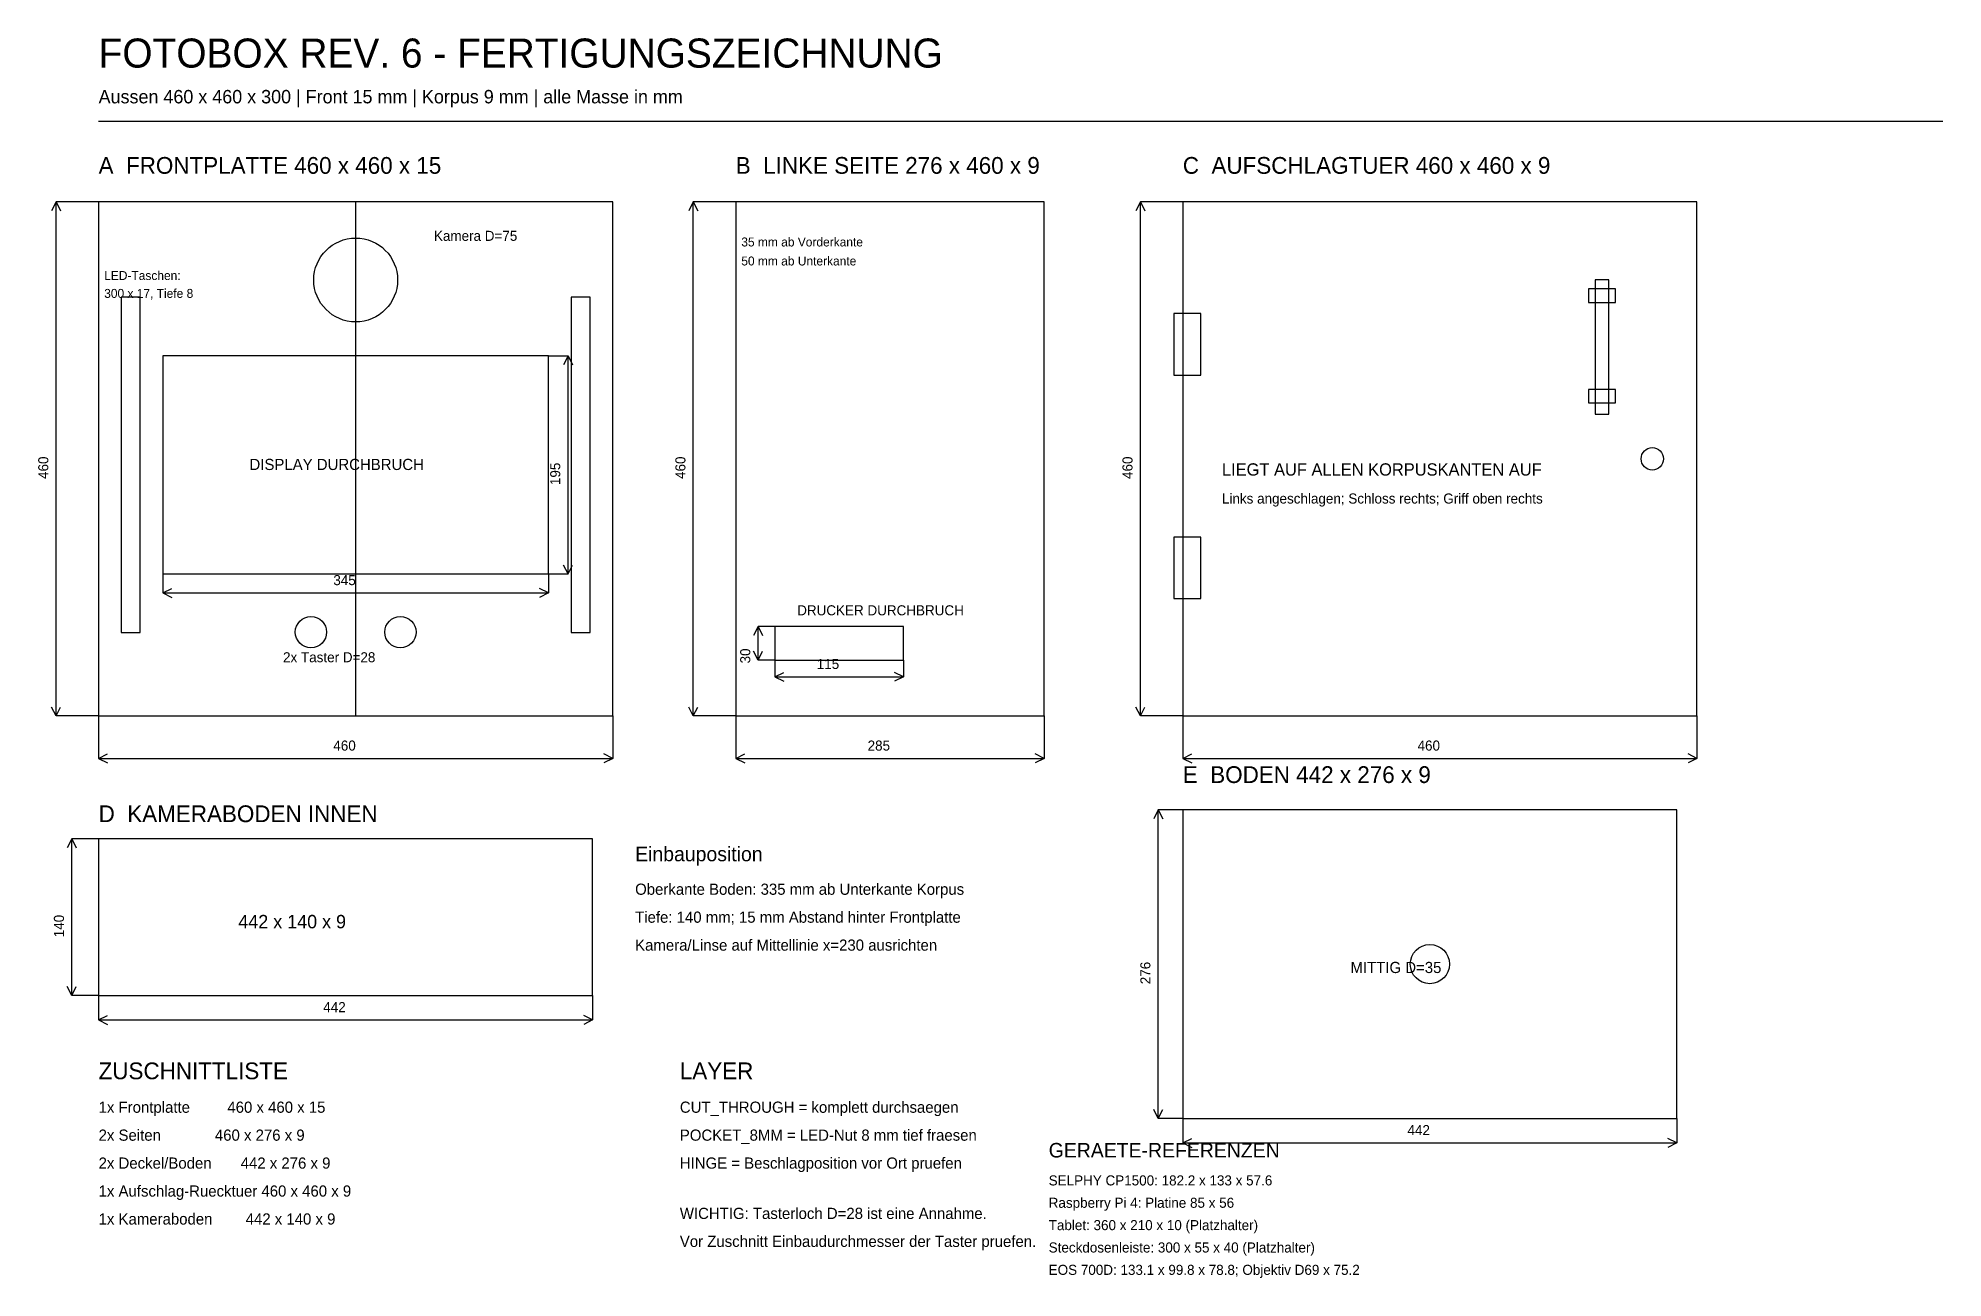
# Model space of a CAD drawing. Header units: millimetres. Extents: x -54 to 1650, y -3 to 1106.
import ezdxf

# ---------------------------------------------------------------- set-up
doc = ezdxf.new("R2010")
doc.units = ezdxf.units.MM
for name, color, linetype in [('CENTER', 4, 'CONTINUOUS'), ('CUT_THROUGH', 1, 'CONTINUOUS'), ('DIM', 3, 'CONTINUOUS'), ('HINGE', 6, 'CONTINUOUS'), ('OBJECT', 7, 'CONTINUOUS'), ('POCKET_8MM', 5, 'CONTINUOUS'), ('TEXT', 7, 'CONTINUOUS'), ('TITLE', 2, 'CONTINUOUS')]:
    doc.layers.add(name, color=color, linetype=linetype)

msp = doc.modelspace()

# ---------------------------------------------------------------- linework, layer by layer
at = {"layer": 'CENTER'}
msp.add_line((230, 500), (230, 960), dxfattribs=at)
at = {"layer": 'CUT_THROUGH'}
for points in [[(57.5, 627), (402.5, 627), (402.5, 822), (57.5, 822)], [(605, 550), (720, 550), (720, 580), (605, 580)]]:
    msp.add_lwpolyline(points, close=True, dxfattribs=at)
for centre, radius in [((230, 890), 37.5), ((190, 575), 14), ((270, 575), 14), ((1191, 278), 17.5)]:
    msp.add_circle(centre, radius, dxfattribs=at)
at = {"layer": 'DIM'}
for p, q in [((-38, 960), (-42, 952)), ((0, 960), (-38, 960)), ((-38, 500), (-38, 960)), ((-38, 960), (-34, 952)), ((532, 960), (528, 952)), ((570, 960), (532, 960)), ((532, 500), (532, 960)), ((532, 960), (536, 952)), ((932, 960), (928, 952)), ((970, 960), (932, 960)), ((932, 500), (932, 960)), ((932, 960), (936, 952)), ((402.5, 822), (420, 822)), ((420, 822), (416, 814)), ((420, 627), (420, 822)), ((420, 822), (424, 814)), ((420, 627), (416, 635)), ((420, 627), (424, 635)), ((57.5, 627), (57.5, 610)), ((57.5, 610), (65.5, 614)), ((402.5, 610), (394.5, 614)), ((402.5, 627), (402.5, 610)), ((402.5, 627), (420, 627)), ((57.5, 610), (402.5, 610)), ((57.5, 610), (65.5, 606)), ((402.5, 610), (394.5, 606)), ((590, 580), (586, 572)), ((605, 580), (590, 580)), ((590, 550), (590, 580)), ((590, 580), (594, 572)), ((590, 550), (586, 558)), ((590, 550), (594, 558)), ((605, 550), (590, 550)), ((605, 550), (605, 535)), ((720, 550), (720, 535)), ((605, 535), (613, 539)), ((605, 535), (720, 535)), ((605, 535), (613, 531)), ((720, 535), (712, 539)), ((720, 535), (712, 531)), ((-38, 500), (-42, 508)), ((-38, 500), (-34, 508)), ((0, 500), (-38, 500)), ((0, 500), (0, 462)), ((460, 500), (460, 462)), ((532, 500), (528, 508)), ((532, 500), (536, 508)), ((570, 500), (532, 500)), ((570, 500), (570, 462)), ((846, 500), (846, 462)), ((932, 500), (928, 508)), ((932, 500), (936, 508)), ((970, 500), (932, 500)), ((970, 500), (970, 462)), ((1430, 500), (1430, 462)), ((0, 462), (8, 466)), ((0, 462), (460, 462)), ((0, 462), (8, 458)), ((460, 462), (452, 466)), ((460, 462), (452, 458)), ((570, 462), (578, 466)), ((570, 462), (846, 462)), ((570, 462), (578, 458)), ((846, 462), (838, 466)), ((846, 462), (838, 458)), ((970, 462), (978, 466)), ((970, 462), (1430, 462)), ((970, 462), (978, 458)), ((1430, 462), (1422, 466)), ((1430, 462), (1422, 458)), ((948, 416), (944, 408)), ((970, 416), (948, 416)), ((948, 140), (948, 416)), ((948, 416), (952, 408)), ((-24, 390), (-28, 382)), ((0, 390), (-24, 390)), ((-24, 250), (-24, 390)), ((-24, 390), (-20, 382)), ((-24, 250), (-28, 258)), ((-24, 250), (-20, 258)), ((0, 250), (-24, 250)), ((0, 250), (0, 228)), ((442, 250), (442, 228)), ((0, 228), (8, 232)), ((0, 228), (442, 228)), ((0, 228), (8, 224)), ((442, 228), (434, 232)), ((442, 228), (434, 224)), ((948, 140), (944, 148)), ((948, 140), (952, 148)), ((970, 140), (948, 140)), ((970, 140), (970, 118)), ((1412, 140), (1412, 118)), ((970, 118), (978, 122)), ((1412, 118), (1404, 122)), ((970, 118), (1412, 118)), ((970, 118), (978, 114)), ((1412, 118), (1404, 114))]:
    msp.add_line(p, q, dxfattribs=at)
at = {"layer": 'HINGE'}
for points in [[(1339, 770), (1351, 770), (1351, 890), (1339, 890)], [(1333, 870), (1357, 870), (1357, 882), (1333, 882)], [(962, 805), (986, 805), (986, 860), (962, 860)], [(1333, 780), (1357, 780), (1357, 792), (1333, 792)], [(962, 605), (986, 605), (986, 660), (962, 660)]]:
    msp.add_lwpolyline(points, close=True, dxfattribs=at)
msp.add_circle((1390, 730), 10, dxfattribs=at)
at = {"layer": 'OBJECT'}
msp.add_line((0, 1032), (1650, 1032), dxfattribs=at)
for points in [[(0, 500), (460, 500), (460, 960), (0, 960)], [(570, 500), (846, 500), (846, 960), (570, 960)], [(970, 500), (1430, 500), (1430, 960), (970, 960)], [(970, 140), (1412, 140), (1412, 416), (970, 416)], [(0, 250), (442, 250), (442, 390), (0, 390)]]:
    msp.add_lwpolyline(points, close=True, dxfattribs=at)
at = {"layer": 'POCKET_8MM'}
for points in [[(20.2, 574.5), (37.2, 574.5), (37.2, 874.5), (20.2, 874.5)], [(422.8, 574.5), (439.8, 574.5), (439.8, 874.5), (422.8, 874.5)]]:
    msp.add_lwpolyline(points, close=True, dxfattribs=at)

# ---------------------------------------------------------------- texts
at = {"layer": 'DIM'}
for s, p in [('460', (-45, 712)), ('195', (413, 706.5)), ('460', (525, 712)), ('460', (925, 712)), ('30', (583, 547)), ('140', (-31, 302)), ('276', (941, 260))]:
    msp.add_text(s, height=9, rotation=90, dxfattribs=at).set_placement(p)
for s, p in [('345', (210, 617)), ('115', (642.5, 542)), ('460', (210, 469)), ('285', (688, 469)), ('460', (1180, 469)), ('442', (201, 235)), ('442', (1171, 125))]:
    msp.add_text(s, height=9, dxfattribs=at).set_placement(p)
at = {"layer": 'TEXT'}
for s, height, p in [('Aussen 460 x 460 x 300 | Front 15 mm | Korpus 9 mm | alle Masse in mm', 12, (0, 1048)), ('Kamera D=75', 9, (300, 925)), ('35 mm ab Vorderkante', 8, (575, 920)), ('50 mm ab Unterkante', 8, (575, 903)), ('LED-Taschen:', 8, (5, 890)), ('300 x 17, Tiefe 8', 8, (5, 874)), ('DISPLAY DURCHBRUCH', 10, (135, 720)), ('LIEGT AUF ALLEN KORPUSKANTEN AUF', 11, (1005, 715)), ('Links angeschlagen; Schloss rechts; Griff oben rechts', 9, (1005, 690)), ('DRUCKER DURCHBRUCH', 9, (625, 590)), ('2x Taster D=28', 9, (165, 548)), ('Oberkante Boden: 335 mm ab Unterkante Korpus', 10, (480, 340)), ('Tiefe: 140 mm; 15 mm Abstand hinter Frontplatte', 10, (480, 315)), ('442 x 140 x 9', 12, (125, 310)), ('Kamera/Linse auf Mittellinie x=230 ausrichten', 10, (480, 290)), ('MITTIG D=35', 10, (1120, 270)), ('1x Frontplatte         460 x 460 x 15', 10, (0, 145)), ('CUT_THROUGH = komplett durchsaegen', 10, (520, 145)), ('2x Seiten             460 x 276 x 9', 10, (0, 120)), ('POCKET_8MM = LED-Nut 8 mm tief fraesen', 10, (520, 120)), ('2x Deckel/Boden       442 x 276 x 9', 10, (0, 95)), ('HINGE = Beschlagposition vor Ort pruefen', 10, (520, 95)), ('SELPHY CP1500: 182.2 x 133 x 57.6', 9, (850, 80)), ('1x Aufschlag-Ruecktuer 460 x 460 x 9', 10, (0, 70)), ('Raspberry Pi 4: Platine 85 x 56', 9, (850, 60)), ('1x Kameraboden        442 x 140 x 9', 10, (0, 45)), ('WICHTIG: Tasterloch D=28 ist eine Annahme.', 10, (520, 50)), ('Vor Zuschnitt Einbaudurchmesser der Taster pruefen.', 10, (520, 25)), ('Tablet: 360 x 210 x 10 (Platzhalter)', 9, (850, 40)), ('Steckdosenleiste: 300 x 55 x 40 (Platzhalter)', 9, (850, 20)), ('EOS 700D: 133.1 x 99.8 x 78.8; Objektiv D69 x 75.2', 9, (850, 0))]:
    msp.add_text(s, height=height, dxfattribs=at).set_placement(p)
at = {"layer": 'TITLE'}
for s, height, p in [('FOTOBOX REV. 6 - FERTIGUNGSZEICHNUNG', 26, (0, 1080)), ('A  FRONTPLATTE 460 x 460 x 15', 15, (0, 985)), ('B  LINKE SEITE 276 x 460 x 9', 15, (570, 985)), ('C  AUFSCHLAGTUER 460 x 460 x 9', 15, (970, 985)), ('E  BODEN 442 x 276 x 9', 15, (970, 440)), ('D  KAMERABODEN INNEN', 15, (0, 405)), ('Einbauposition', 13, (480, 370)), ('ZUSCHNITTLISTE', 15, (0, 175)), ('LAYER', 15, (520, 175)), ('GERAETE-REFERENZEN', 13, (850, 105))]:
    msp.add_text(s, height=height, dxfattribs=at).set_placement(p)

doc.saveas('drawing.dxf')
